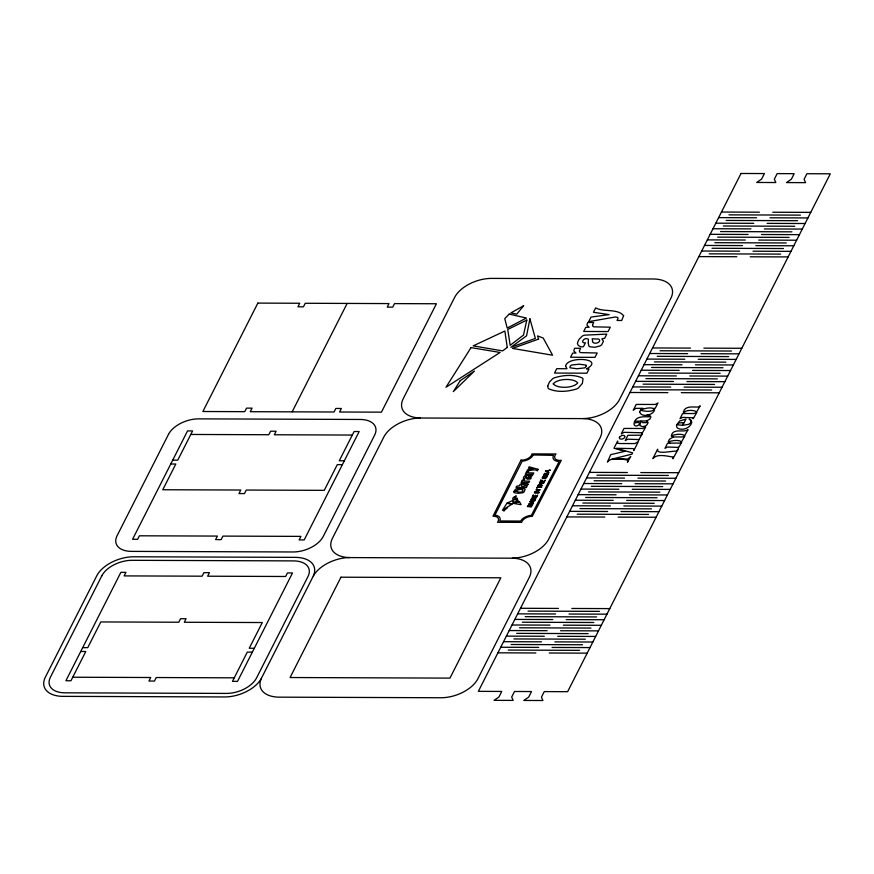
<?xml version="1.0" encoding="UTF-8"?>
<svg xmlns="http://www.w3.org/2000/svg" width="874" height="874" viewBox="0 0 874 874"><rect width="100%" height="100%" fill="white"/><g stroke="black" fill="none" stroke-linecap="round" stroke-linejoin="round"><path stroke-width="1.31" d="M313.318 576.042L313.537 575.496A30.098 17.436 -18.7 0 0 295.346 557.361L133.842 556.771A30.098 17.436 -18.7 0 0 96.763 575.791L45.372 677.131A30.098 17.436 -18.7 0 0 63.048 696.36L224.552 696.949A30.098 17.436 -18.7 0 0 261.031 679.022L313.318 576.042A30.098 17.436 -18.7 0 1 348.529 557.59L513.158 558.202A30.098 17.436 -18.7 0 1 529.294 577.386L477.903 678.727A30.098 17.436 -18.7 0 1 440.824 697.747L279.319 697.157A30.098 17.436 -18.7 0 1 261.37 678.475M292.156 411.84L347.142 303.431M512.404 558.158A30.098 17.436 -18.7 0 0 548.697 539.138L600.088 437.798A30.098 17.436 -18.7 0 0 583.952 418.613L419.323 418.012A30.098 17.436 -18.7 0 0 383.828 437.011L332.426 538.34A30.098 17.436 -18.7 0 0 349.338 557.557M721.454 212.043L759.408 212.185M772.791 212.24L810.744 212.371M728.971 214.862L800.398 215.124M718.636 217.615L756.578 217.757M769.972 217.801L807.915 217.943M726.152 220.434L797.58 220.696M715.806 223.187L753.759 223.318M767.143 223.373L805.096 223.515M723.322 225.995L794.75 226.268M712.987 228.748L750.93 228.89M764.324 228.944L802.266 229.075M720.504 231.566L791.931 231.828M710.158 234.319L748.111 234.461M761.494 234.505L799.448 234.647M717.674 237.138L789.102 237.4M707.339 239.891L745.282 240.022M758.676 240.077L796.618 240.219M714.856 242.699L786.283 242.961M704.52 245.452L742.463 245.594M755.857 245.649L793.8 245.78M712.026 248.271L783.454 248.533M701.691 251.024L739.633 251.166M753.027 251.209L790.97 251.351M709.207 253.842L780.635 254.105M698.872 256.595L736.815 256.727M750.209 256.781L788.151 256.923M652.528 347.95L690.482 348.092M703.865 348.136L741.818 348.278M660.045 350.769L731.472 351.031M649.71 353.511L687.652 353.653M701.046 353.708L738.989 353.839M657.226 356.33L728.654 356.592M646.88 359.083L684.834 359.225M698.217 359.269L736.17 359.411M654.397 361.902L725.824 362.164M644.062 364.655L682.004 364.786M695.398 364.84L733.341 364.982M651.578 367.473L723.006 367.736M641.232 370.215L679.185 370.358M692.569 370.412L730.522 370.543M648.748 373.034L720.176 373.296M638.413 375.787L676.356 375.929M689.75 375.973L727.692 376.115M645.93 378.606L717.357 378.868M635.595 381.359L673.537 381.49M686.931 381.545L724.874 381.687M643.111 384.167L714.528 384.44M632.765 386.92L670.708 387.062M684.102 387.116L722.044 387.248M640.281 389.738L711.709 390.001M629.946 392.492L667.889 392.634M681.283 392.677L719.226 392.819M190.805 434.454L268.799 434.739L270.59 431.21L276.108 431.232L274.316 434.76L352.309 435.055M172.702 460.15L177.761 460.172L192.597 430.926L187.539 430.904L132.564 539.313L137.622 539.324L139.414 535.795L217.407 536.079L215.616 539.608L221.133 539.629L222.925 536.101L300.918 536.385L299.127 539.924L304.185 539.935L359.17 431.538L354.101 431.516L339.265 460.762L344.334 460.784M170.747 464.007L175.805 464.028L162.772 489.746L240.754 490.03L238.963 493.57L244.491 493.591L246.282 490.052L324.265 490.336L337.309 464.618L342.379 464.64M589.426 472.375L627.368 472.517M640.762 472.572L678.705 472.703M596.942 475.194L668.37 475.456M586.596 477.947L624.549 478.089M637.933 478.133L675.886 478.275M594.112 480.766L665.54 481.028M583.777 483.519L621.72 483.65M635.114 483.704L673.056 483.846M591.294 486.326L662.721 486.589M580.948 489.079L618.901 489.222M632.284 489.276L670.238 489.407M588.464 491.898L659.892 492.16M578.129 494.651L616.072 494.793M629.466 494.837L667.408 494.979M585.646 497.47L657.073 497.732M575.311 500.223L613.253 500.354M626.647 500.409L664.59 500.551M582.816 503.031L654.244 503.293M572.481 505.784L610.423 505.926M623.817 505.97L661.76 506.112M579.997 508.602L651.425 508.865M569.662 511.356L607.605 511.498M620.999 511.541L658.941 511.683M577.179 514.174L648.595 514.436M566.833 516.916L604.775 517.058M618.169 517.113L656.112 517.255M520.5 608.282L558.442 608.424M571.836 608.468L609.779 608.61M528.016 611.101L599.444 611.363M517.67 613.843L555.624 613.985M569.007 614.04L606.96 614.171M525.187 616.662L596.614 616.924M514.852 619.415L552.794 619.557M566.188 619.6L604.131 619.742M522.368 622.233L593.796 622.496M512.033 624.986L549.975 625.118M563.359 625.172L601.312 625.314M519.538 627.794L590.966 628.067M509.203 630.547L547.146 630.689M560.54 630.744L598.482 630.875M516.72 633.366L588.147 633.628M506.385 636.119L544.327 636.261M557.721 636.305L595.664 636.447M513.901 638.938L585.318 639.2M503.555 641.691L541.498 641.822M554.892 641.877L592.834 642.019M511.072 644.499L582.499 644.761M500.736 647.252L538.679 647.394M552.073 647.448L590.016 647.579M82.68 647.645L87.75 647.656L100.794 621.938L178.777 622.233L180.579 618.694L186.096 618.716L184.305 622.255L262.298 622.539L249.254 648.257L254.312 648.268M508.253 650.07L579.67 650.332M497.907 652.823L535.849 652.965M549.243 653.009L587.186 653.151M80.725 651.501L85.794 651.512L70.958 680.77L65.9 680.748L120.874 572.339L125.932 572.361L124.141 575.9L202.134 576.184L203.926 572.645L209.443 572.667L207.651 576.206L285.645 576.49L287.437 572.951L292.506 572.973L237.52 681.381L232.462 681.359L247.298 652.113L252.357 652.124M72.75 677.23L150.743 677.514L148.951 681.054L154.469 681.075L156.26 677.536L234.254 677.831M420.132 417.969A30.098 17.436 -18.7 0 1 403.22 398.752L454.622 297.422A30.098 17.436 -18.7 0 1 491.701 278.402L653.206 278.992A30.098 17.436 -18.7 0 1 670.882 298.22L619.491 399.549A30.098 17.436 -18.7 0 1 583.198 418.57M535.707 498.573L534.964 500.321L530.616 500.299L531.556 498.639A1.759 1.016 -18.7 0 1 532.179 498.191L535.489 498.18A1.639 0.95 -18.7 0 1 535.707 498.573M523.952 480.471L523.985 480.733A1.311 0.754 -18.7 0 0 524.334 481.05L529.6 481.159L528.901 482.557L521.133 482.524L521.811 481.192L522.849 481.192L522.215 480.656A1.868 1.082 -18.7 0 1 522.171 480.121L524.313 479.673L523.952 480.471M528.125 472.266L528.158 472.517A1.311 0.754 -18.7 0 0 528.508 472.834L533.785 472.954L533.074 474.342L525.307 474.309L525.984 472.976L527.022 472.987L526.388 472.441A1.879 1.082 -18.7 0 1 526.345 471.916L528.486 471.468L528.125 472.266M579.429 350.813L579.648 351.861A4.064 2.349 -18.7 0 0 580.62 352.615L597.182 352.987L594.965 357.357L570.569 357.248L572.699 353.063L575.966 353.074L573.781 350.878L574.589 348.278L580.565 348.3L579.429 350.813M592.55 325.03L592.769 326.068A4.064 2.349 -18.7 0 0 593.741 326.832L610.303 327.193L608.075 331.563L583.69 331.454L585.809 327.28L589.076 327.291L586.902 325.084L587.699 322.495L593.686 322.517L592.55 325.03M513.868 491.712L513.868 491.996A2.742 1.584 -18.7 0 0 514.36 492.728L518.271 493.297L522.739 492.761A2.742 1.584 -18.7 0 0 523.974 492.04L525.132 489.56A2.72 1.573 -18.7 0 0 524.673 488.959L520.762 488.391L516.294 488.927A2.72 1.573 -18.7 0 0 515.223 489.516L513.868 491.712M547.758 386.1L547.976 387.783A8.358 4.84 -18.7 0 0 548.643 388.766C557.142 392.644 568.024 391.705 576.818 388.886A8.358 4.84 -18.7 0 0 578.479 387.925L582.324 383.457L583.024 378.988A8.369 4.851 -18.7 0 0 582.357 378.005C573.857 374.127 562.976 375.066 554.171 377.885A8.369 4.851 -18.7 0 0 552.521 378.857L549.375 382.102L547.758 386.1M526.76 477.991L526.946 478.941A1.857 1.071 -18.7 0 0 527.273 479.181L530.332 478.996A1.748 1.016 -18.7 0 0 531.021 478.548L531.086 476.658L532.659 475.161A2.611 1.508 -18.7 0 1 531.938 475.303L525.514 475.489A1.704 0.983 -18.7 0 0 524.87 475.784L523.93 476.701A7.232 4.195 -18.7 0 0 523.504 477.455L523.439 478.613A2.054 1.191 -18.7 0 0 523.799 478.941C525.252 481.432 525.372 472.878 526.76 477.991M588.268 343.001L588.847 346.017A5.823 3.376 -18.7 0 0 589.874 346.76L594.954 347.295L600.077 345.896A5.463 3.168 -18.7 0 0 601.64 344.771L603.464 341.231L601.836 338.839L604.644 338.314L606.774 334.13L584.356 335.157A5.353 3.103 -18.7 0 0 582.324 336.075L579.364 338.981A22.724 13.165 -18.7 0 0 578.042 341.352C575.813 344.946 580.161 347.513 583.395 346.76L585.394 342.837C579.648 343.569 584.04 337.036 587.612 338.872A2.229 1.289 -18.7 0 1 588.442 339.407L588.268 343.001M565.598 366.119L566.997 368.73L556.749 368.675L554.531 373.056L586.902 373.198L589.032 369.014L586.476 368.937C605.66 358.34 567.51 355.576 565.598 366.119M547.932 473.894L546.163 475.543L546.84 475.467A1.366 0.787 -18.7 0 0 547.441 475.227A1.497 0.874 -18.7 0 0 547.834 474.953L548.424 473.489A1.245 0.721 -18.7 0 0 548.031 473.173L547.168 473.162A1.103 0.645 -18.7 0 0 546.556 473.402L544.349 474.997L545.179 473.249A1.278 0.743 -18.7 0 0 544.469 473.533L543.65 475.074A1.322 0.765 -18.7 0 0 544.229 475.412A1.584 0.918 -18.7 0 0 544.644 475.423L547.004 473.61L547.932 473.894M628.056 460.303L627.423 462.259L630.809 456.479L627.75 458.992L612.062 459.09L632.011 454.13L632.645 452.885L616.257 448.307L632.547 448.57L633.705 448.832L633.792 450.613L638.435 441.457L635.037 443.555L620.059 443.544L617.623 443.184L617.656 441.009L613.985 448.253L624.921 451.323L610.729 454.655L607.419 462.095C611.079 456.676 622.922 458.959 628.056 460.303M538.013 469.294L537.412 470.824C535.434 469.109 531.392 470.059 526.891 471.184L527.634 469.731L533.413 468.956L528.409 468.202L529.12 466.814L538.013 469.294M623.61 315.7L621.709 320.485L617.044 320.463L618.049 318.3A2.753 1.595 -18.7 0 0 617.361 317.349L615.504 316.967L588.683 321.643L590.999 317.087L609.145 314.618L593.446 312.269L595.675 307.899C603.388 312.324 617.689 308.303 623.61 315.7M639.67 411.763C641.068 418.089 653.162 415.368 654.648 409.753L653.807 408.322L655.238 408.333L657.98 402.914L655.194 404.476L636.206 404.422L633.213 410.332L635.66 408.387L643.002 408.3L640.74 409.677L639.67 411.763M535.15 498.836L534.68 499.906L531.337 499.884L532.037 498.737A1.169 0.677 -18.7 0 1 532.517 498.442L535.15 498.836M528.115 477.106L528.508 477.991L530.299 477.521A1.486 0.863 -18.7 0 0 530.365 477.084L530.31 476.953A1.18 0.688 -18.7 0 0 529.939 476.701L528.115 477.106M592.496 340.237C591.392 344.181 597.882 343.875 599.378 341.526A4.665 2.698 -18.7 0 0 599.586 340.161L599.258 339.549A3.671 2.13 -18.7 0 0 598.57 339.079L592.179 338.795L592.496 340.237M528.005 484.436L526.192 486.239L527.011 486.272L526.334 487.594L516.021 487.55L516.731 486.163L519.626 485.791A1.857 1.082 -18.7 0 1 519.549 485.343L520.096 484.404A1.934 1.114 -18.7 0 1 520.729 483.956L524.608 483.333L527.841 483.988A1.934 1.114 -18.7 0 1 528.005 484.436M677.503 423.977L677.929 424.873L682.266 425.288L683.61 422.612L678.945 422.94L677.503 423.977M546.993 476.669L546.326 477.827A1.442 0.841 -18.7 0 1 545.758 478.144L542 477.936C545.769 479.608 548.938 475.019 542.787 476.385L546.742 476.21A1.442 0.841 -18.7 0 1 546.982 476.527L546.993 476.669M641.418 409.666L641.789 410.605C658.33 413.937 657.27 404.083 641.418 409.666M634.874 421.956L635.311 422.896L638.73 422.197L639.407 423.333C639.287 426.698 633.016 427.189 634.065 423.169C635.551 415.751 643.81 416.832 649.382 416.767C650.791 414.724 642.281 414.789 650.398 415.937L650.835 417.073L649.83 419.17L646.88 420.7L648.104 422.645L646.858 424.906A3.867 2.24 -18.7 0 1 642.445 426.621L639.932 425.605L640.74 421.148L635.78 421.126L634.874 421.956M676.684 424.928L676.563 425.911A8.543 4.949 -18.7 0 0 677.896 428.347C682.955 430.838 690.438 427.932 691.826 422.273L690.689 419.826L689.138 419.083L690.7 420.514L690.711 422.47A3.616 2.098 -18.7 0 1 688.395 424.403L682.823 425.288L685.948 419.116L679.601 421.006L676.684 424.928M673.439 457.069L672.904 458.719L678.158 449.269L676.203 451.159C672.019 450.787 655.839 454.983 657.652 449.192L652.889 458.588C657.204 453.169 667.747 456.436 673.439 457.069M526.148 485.256C520.423 489.156 518.861 482.437 526.148 485.256M586.334 365.845L585.667 367.146A2.546 1.475 -18.7 0 1 584.63 367.878L576.927 368.773L570.165 367.812A2.546 1.475 -18.7 0 1 569.881 367.069L570.536 365.78A2.502 1.453 -18.7 0 1 571.574 365.048L579.265 364.174L586.039 365.113A2.502 1.453 -18.7 0 1 586.334 365.845M529.928 318.846L526.574 335.791L510.929 347.273L535.347 338.424L529.928 318.846M517.146 498.322L516.567 501.283L513.825 503.293L518.096 501.742L517.146 498.322M638.752 439.578L638.446 440.529L642.204 434.017L640.697 435.197L627.893 435.296L625.227 440.562L627.914 439.185L638.752 439.578M642.204 432.761L641.898 433.712L645.668 427.189L642.729 428.489L624.025 428.435L621.283 433.854L624.047 432.335L642.204 432.761M678.453 447.422L678.169 448.329L681.676 442.32L680.333 443.096L670.249 443.14L668.992 441.818C672.095 440.223 679.83 439.709 681.447 441.862L684.812 436.159L683.468 436.924L673.799 436.978L672.226 436.421L672.139 435.645C675.231 434.061 682.998 433.537 684.582 435.689L688.111 429.637C683.49 433.122 673.209 427.561 671.33 435.787L673.056 437.153L669.451 439.283L668.26 441.698L669.724 443.227L667.572 443.216L664.972 448.329L667.627 447.029L678.453 447.422M693.486 417.805L693.169 418.755L696.807 412.495L694 413.533L685.303 413.522L683.971 412.648C686.079 409.393 695.201 410.037 696.578 412.036L700.194 405.82L698.708 406.967C693.421 407.437 685.336 405.208 683.348 411.949L684.746 413.599L682.594 413.588L680.005 418.701L682.649 417.401L693.486 417.805M647.448 421.629L646.279 422.623L642.51 422.634L641.003 420.984L646.552 420.94L647.448 421.629M526.803 320.081L523.504 335.048L510.187 345.306L507.75 329.465L526.803 320.081M516.6 498.53L516.021 501.152L513.693 502.943L513.267 500.179L516.6 498.53M515.627 490.98C525.219 495.449 525.35 485.813 515.627 490.98M553.275 383.817C556.869 388.733 573.257 388.46 577.714 382.965C574.152 378.016 557.743 378.322 553.275 383.817M619.404 437.229L619.491 438.606C621.305 439.95 624.626 438.737 625.03 436.487L624.091 435.416L621.96 435.405L619.404 437.229M533.206 454.972L533.118 455.146A9.625 5.572 -18.7 0 1 522.16 461.21L494.935 515.157A9.625 5.572 -18.7 0 1 499.841 520.97L520.631 521.057A9.625 5.572 -18.7 0 1 531.425 515.31L559.152 461.505A9.636 5.583 -18.7 0 1 553.493 455.343L533.206 454.972M168.485 434.378L117.094 535.707A24.527 14.213 -18.7 0 0 131.504 551.385L293.008 551.975A24.527 14.213 -18.7 0 0 323.238 536.461L374.629 435.132A24.527 14.213 -18.7 0 0 360.219 419.465L198.715 418.864A24.527 14.213 -18.7 0 0 168.485 434.378M101.821 575.813L50.43 677.153A24.527 14.213 -18.7 0 0 64.84 692.82L226.344 693.421A24.527 14.213 -18.7 0 0 256.574 677.907L307.965 576.578A24.527 14.213 -18.7 0 0 293.555 560.9L132.05 560.31A24.527 14.213 -18.7 0 0 101.821 575.813M257.852 303.103L202.877 411.512L244.753 411.665L246.544 408.125L252.073 408.147L250.281 411.687L334.043 411.993L335.834 408.453L341.352 408.475L339.56 412.015L381.435 412.167L436.421 303.759L394.535 303.606L392.743 307.145L387.226 307.124L389.017 303.584L305.255 303.278L303.464 306.818L297.947 306.796L299.738 303.256L257.852 303.103M340.958 577.201L290.081 677.525L449.968 678.115L500.846 577.79L340.958 577.201M741.021 173.478L478.362 691.356L501.742 691.443L498.923 697.015L494.039 700.336L513.169 700.413L511.672 697.059L514.502 691.487L531.512 691.553L528.683 697.124L523.799 700.445L542.929 700.522L541.432 697.168L544.262 691.596L567.641 691.684L830.3 173.806L806.921 173.718L804.091 179.29L805.588 182.644L786.458 182.568L791.341 179.246L794.16 173.675L777.161 173.609L774.331 179.181L775.828 182.535L756.698 182.458L761.582 179.137L764.4 173.565L741.021 173.478M521.024 460.117L492.991 516.206A7.964 4.61 -18.7 0 1 497.503 522.281L521.636 522.379A7.964 4.61 -18.7 0 1 532.288 516.359L561.272 460.325A7.942 4.599 -18.7 0 1 555.241 455.004A7.669 4.436 -18.7 0 1 556.006 453.988L531.993 453.879A7.942 4.599 -18.7 0 1 521.024 460.128M527.688 506.068L527.393 506.647L531.731 506.669L528.267 506.264L532.572 505.019L529.36 504.123L533.216 503.763L528.868 503.741L528.573 504.32L531.807 505.205L527.688 506.068M529.884 501.752L533.402 503.391L532.485 502.626L534.779 500.682L529.884 501.752M533.271 495.099L532.146 497.306L536.483 497.328L537.63 495.077L536.166 496.924L534.691 496.924L535.543 495.23L534.189 496.913L532.878 496.913L533.271 495.099M534.462 492.75L538.799 492.772L534.462 492.75M535.019 491.658L539.116 492.149L535.806 491.756L540.34 489.746L536.002 489.724L539.324 490.139L535.019 491.658M537.98 485.835L536.723 488.304L537.761 487.277L541.793 486.894L537.969 486.873L537.98 485.835M538.395 485.026L542.525 485.452L540.7 485.037L541.509 483.453L543.748 483.049L539.411 483.027L540.995 483.453L540.187 485.026L538.395 485.026M540.93 480.044L539.804 482.251L544.141 482.262L545.289 480.023L543.825 481.869L542.35 481.858L542.71 480.176L541.847 481.858L540.536 481.858L540.93 480.044M545.485 471.086L549.003 472.714L548.085 471.949L548.697 470.758L550.38 470.004L545.485 471.086M532.539 501.567L532.069 502.506L530.398 502.015L532.539 501.567M548.14 470.9L547.67 471.84L545.999 471.337L548.14 470.9M460.237 380.638L453.322 391.618L474.44 371.079L460.237 380.638M504.954 509.127L503.752 511.05L507.444 507.455L504.954 509.127M471.042 347.612L445.969 387.258L500.092 352.462L471.042 347.612M506.844 503.348L502.463 510.285L511.935 504.2L506.844 503.348M523.592 305.769L516.774 314.127L510.842 312.925L523.592 305.769M516.042 496.028L514.852 497.492L513.814 497.284L516.042 496.028M509.181 314.083L504.757 318.639L507.215 328.067L526.41 318.038L509.181 314.083M513.519 497.481L512.743 498.278L513.18 499.928L516.534 498.18L513.519 497.481M507.259 347.437L502.583 350.889L473.184 345.875L504.855 331.038L507.259 347.437M513.18 503.326L512.361 503.927L507.226 503.042L512.765 500.452L513.18 503.326M538.581 339.079L512.492 348.409L552.587 355.215L543.202 338.03L537.543 335.889L538.581 339.079M518.664 501.862L514.098 503.49L521.112 504.68L519.473 501.676L518.479 501.294L518.664 501.862"/></g></svg>
